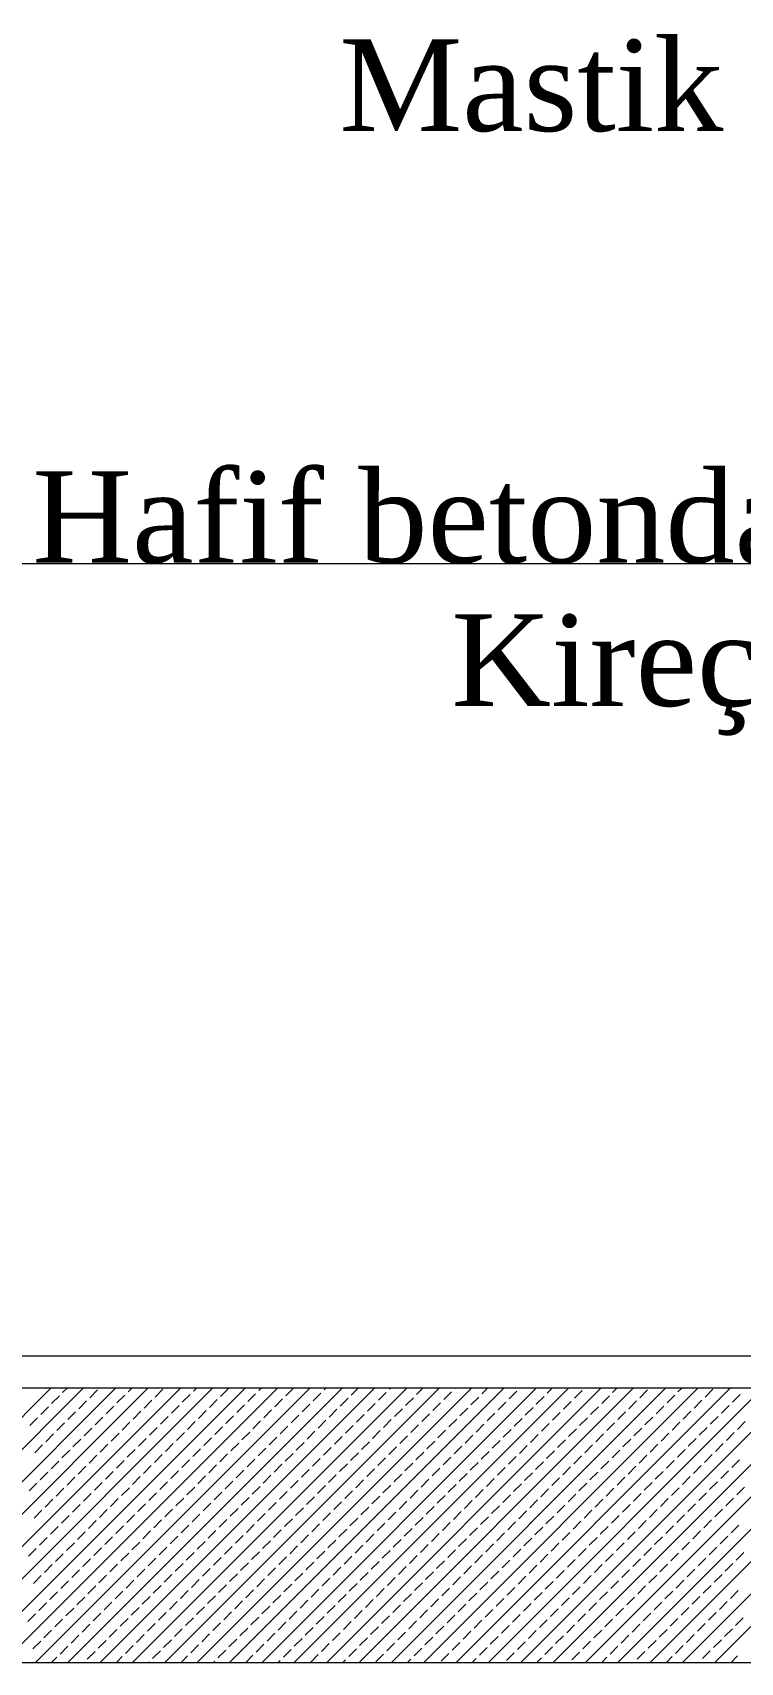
# Model space of a CAD drawing. Header units: millimetres. Extents: x -16104 to 67872, y -88009 to 12107.
# Drawn here: x 45197 to 45274.4, y -5663.5 to -5485.5 of the extents above; entities that cross this region are included whole.
import ezdxf

# ---------------------------------------------------------------- set-up
doc = ezdxf.new("R2010")
doc.units = ezdxf.units.MM
doc.layers.add('TARAMA', color=8, linetype='Continuous', lineweight=15)
doc.styles.add('ÖLÇÜ', font='times.ttf', dxfattribs={"height": 15})

msp = doc.modelspace()

# ---------------------------------------------------------------- linework, layer by layer
at = {"layer": 'TARAMA'}
for p, q in [((45564.53, -5543.52), (45060.03, -5543.52)), ((45041.2, -5630.04), (45492, -5630.04)), ((45041.2, -5630.04), (45440, -5630.04)), ((44625.03, -5633.52), (45689.53, -5633.52)), ((45169.05, -5663.52), (45199.05, -5633.52)), ((45172.59, -5663.52), (45202.59, -5633.52)), ((45176.12, -5663.52), (45206.12, -5633.52)), ((45179.66, -5663.52), (45209.66, -5633.52)), ((45183.2, -5663.52), (45213.2, -5633.52)), ((45186.73, -5663.52), (45216.73, -5633.52)), ((45190.27, -5663.52), (45220.27, -5633.52)), ((45193.8, -5663.52), (45223.8, -5633.52)), ((45197.34, -5663.52), (45227.34, -5633.52)), ((45199.1, -5635.23), (45199.95, -5634.39)), ((45200.3, -5634.03), (45200.82, -5633.52)), ((45200.87, -5663.52), (45230.87, -5633.52)), ((45202.07, -5635.8), (45202.92, -5634.95)), ((45203.27, -5634.6), (45204.12, -5633.75)), ((45204.41, -5663.52), (45234.41, -5633.52)), ((45206.24, -5635.16), (45207.09, -5634.32)), ((45207.45, -5633.96), (45207.89, -5633.52)), ((45207.94, -5663.52), (45237.94, -5633.52)), ((45209.21, -5635.73), (45210.06, -5634.88)), ((45210.41, -5634.53), (45211.26, -5633.68)), ((45211.48, -5663.52), (45241.48, -5633.52)), ((45213.38, -5635.09), (45214.23, -5634.24)), ((45214.59, -5633.89), (45214.96, -5633.52)), ((45215.02, -5663.52), (45245.02, -5633.52)), ((45216.35, -5635.66), (45217.2, -5634.81)), ((45217.56, -5634.46), (45218.41, -5633.61)), ((45218.55, -5663.52), (45248.55, -5633.52)), ((45220.53, -5635.02), (45221.38, -5634.17)), ((45221.73, -5633.82), (45222.03, -5633.52)), ((45222.09, -5663.52), (45252.09, -5633.52)), ((45223.5, -5635.59), (45224.34, -5634.74)), ((45224.7, -5634.39), (45225.55, -5633.54)), ((45225.62, -5663.52), (45255.62, -5633.52)), ((45227.67, -5634.95), (45228.52, -5634.1)), ((45228.87, -5633.75), (45229.1, -5633.52)), ((45229.16, -5663.52), (45259.16, -5633.52)), ((45230.64, -5635.52), (45231.49, -5634.67)), ((45231.84, -5634.32), (45232.64, -5633.52)), ((45232.69, -5663.52), (45262.69, -5633.52)), ((45234.81, -5634.88), (45235.66, -5634.03)), ((45236.01, -5633.68), (45236.17, -5633.52)), ((45236.23, -5663.52), (45266.23, -5633.52)), ((45237.78, -5635.45), (45238.63, -5634.6)), ((45238.98, -5634.24), (45239.71, -5633.52)), ((45239.76, -5663.52), (45269.76, -5633.52)), ((45241.95, -5634.81), (45242.8, -5633.96)), ((45243.15, -5633.61), (45243.24, -5633.52)), ((45243.3, -5663.52), (45273.3, -5633.52)), ((45244.92, -5635.38), (45245.77, -5634.53)), ((45246.12, -5634.17), (45246.78, -5633.52)), ((45246.84, -5663.52), (45276.84, -5633.52)), ((45249.09, -5634.74), (45249.94, -5633.89)), ((45250.3, -5633.54), (45250.32, -5633.52)), ((45250.37, -5663.52), (45280.37, -5633.52)), ((45252.06, -5635.31), (45252.91, -5634.46)), ((45253.27, -5634.1), (45253.85, -5633.52)), ((45253.91, -5663.52), (45283.91, -5633.52)), ((45256.24, -5634.67), (45257.08, -5633.82)), ((45257.44, -5663.52), (45287.44, -5633.52)), ((45259.21, -5635.23), (45260.05, -5634.39)), ((45260.41, -5634.03), (45260.92, -5633.52)), ((45260.98, -5663.52), (45290.98, -5633.52)), ((45262.18, -5635.8), (45263.02, -5634.95)), ((45263.38, -5634.6), (45264.23, -5633.75)), ((45264.51, -5663.52), (45294.51, -5633.52)), ((45266.35, -5635.16), (45267.2, -5634.32)), ((45267.55, -5633.96), (45267.99, -5633.52)), ((45268.05, -5663.52), (45298.05, -5633.52)), ((45269.32, -5635.73), (45270.17, -5634.88)), ((45270.52, -5634.53), (45271.37, -5633.68)), ((45271.58, -5663.52), (45301.58, -5633.52)), ((45273.49, -5635.09), (45274.34, -5634.24)), ((45197.9, -5636.44), (45198.75, -5635.59)), ((45200.87, -5637), (45201.72, -5636.15)), ((45203.84, -5637.57), (45204.69, -5636.72)), ((45205.04, -5636.37), (45205.89, -5635.52)), ((45208.01, -5636.93), (45208.86, -5636.08)), ((45210.98, -5637.5), (45211.83, -5636.65)), ((45212.18, -5636.29), (45213.03, -5635.45)), ((45215.15, -5636.86), (45216, -5636.01)), ((45218.12, -5637.43), (45218.97, -5636.58)), ((45219.32, -5636.22), (45220.17, -5635.38)), ((45222.29, -5636.79), (45223.14, -5635.94)), ((45225.26, -5637.36), (45226.11, -5636.51)), ((45226.47, -5636.15), (45227.31, -5635.31)), ((45229.44, -5636.72), (45230.28, -5635.87)), ((45232.41, -5637.28), (45233.25, -5636.44)), ((45233.61, -5636.08), (45234.46, -5635.23)), ((45236.58, -5636.65), (45237.43, -5635.8)), ((45239.55, -5637.21), (45240.4, -5636.37)), ((45240.75, -5636.01), (45241.6, -5635.16)), ((45243.72, -5636.58), (45244.57, -5635.73)), ((45246.69, -5637.14), (45247.54, -5636.29)), ((45247.89, -5635.94), (45248.74, -5635.09)), ((45250.86, -5636.51), (45251.71, -5635.66)), ((45253.83, -5637.07), (45254.68, -5636.22)), ((45255.03, -5635.87), (45255.88, -5635.02)), ((45258, -5636.44), (45258.85, -5635.59)), ((45260.97, -5637), (45261.82, -5636.15)), ((45263.94, -5637.57), (45264.79, -5636.72)), ((45265.15, -5636.37), (45265.99, -5635.52)), ((45268.11, -5636.93), (45268.96, -5636.08)), ((45271.08, -5637.5), (45271.93, -5636.65)), ((45272.29, -5636.29), (45273.14, -5635.45)), ((45196.7, -5637.64), (45197.55, -5636.79)), ((45199.67, -5638.2), (45200.52, -5637.36)), ((45202.64, -5638.77), (45203.49, -5637.92)), ((45205.61, -5639.34), (45206.46, -5638.49)), ((45206.81, -5638.13), (45207.66, -5637.28)), ((45209.78, -5638.7), (45210.63, -5637.85)), ((45212.75, -5639.26), (45213.6, -5638.42)), ((45213.95, -5638.06), (45214.8, -5637.21)), ((45216.92, -5638.63), (45217.77, -5637.78)), ((45219.89, -5639.19), (45220.74, -5638.35)), ((45221.09, -5637.99), (45221.94, -5637.14)), ((45224.06, -5638.56), (45224.91, -5637.71)), ((45227.03, -5639.12), (45227.88, -5638.27)), ((45228.23, -5637.92), (45229.08, -5637.07)), ((45231.2, -5638.49), (45232.05, -5637.64)), ((45234.17, -5639.05), (45235.02, -5638.2)), ((45235.38, -5637.85), (45236.22, -5637)), ((45238.35, -5638.42), (45239.19, -5637.57)), ((45241.32, -5638.98), (45242.16, -5638.13)), ((45242.52, -5637.78), (45243.37, -5636.93)), ((45245.49, -5638.35), (45246.34, -5637.5)), ((45248.46, -5638.91), (45249.31, -5638.06)), ((45249.66, -5637.71), (45250.51, -5636.86)), ((45252.63, -5638.27), (45253.48, -5637.43)), ((45255.6, -5638.84), (45256.45, -5637.99)), ((45256.8, -5637.64), (45257.65, -5636.79)), ((45259.77, -5638.2), (45260.62, -5637.36)), ((45262.74, -5638.77), (45263.59, -5637.92)), ((45265.71, -5639.34), (45266.56, -5638.49)), ((45266.91, -5638.13), (45267.76, -5637.28)), ((45269.88, -5638.7), (45270.73, -5637.85)), ((45272.85, -5639.26), (45273.7, -5638.42)), ((45274.05, -5638.06), (45274.9, -5637.21)), ((45197.26, -5640.61), (45198.11, -5639.76)), ((45198.46, -5639.41), (45199.31, -5638.56)), ((45201.43, -5639.97), (45202.28, -5639.12)), ((45204.4, -5640.54), (45205.25, -5639.69)), ((45207.37, -5641.1), (45208.22, -5640.25)), ((45208.58, -5639.9), (45209.43, -5639.05)), ((45211.55, -5640.47), (45212.39, -5639.62)), ((45214.52, -5641.03), (45215.36, -5640.18)), ((45215.72, -5639.83), (45216.57, -5638.98)), ((45218.69, -5640.4), (45219.54, -5639.55)), ((45221.66, -5640.96), (45222.51, -5640.11)), ((45222.86, -5639.76), (45223.71, -5638.91)), ((45225.83, -5640.33), (45226.68, -5639.48)), ((45228.8, -5640.89), (45229.65, -5640.04)), ((45230, -5639.69), (45230.85, -5638.84)), ((45232.97, -5640.25), (45233.82, -5639.41)), ((45235.94, -5640.82), (45236.79, -5639.97)), ((45237.14, -5639.62), (45237.99, -5638.77)), ((45240.11, -5640.18), (45240.96, -5639.34)), ((45243.08, -5640.75), (45243.93, -5639.9)), ((45244.29, -5639.55), (45245.13, -5638.7)), ((45247.26, -5640.11), (45248.1, -5639.26)), ((45250.23, -5640.68), (45251.07, -5639.83)), ((45251.43, -5639.48), (45252.28, -5638.63)), ((45254.4, -5640.04), (45255.25, -5639.19)), ((45257.37, -5640.61), (45258.22, -5639.76)), ((45258.57, -5639.41), (45259.42, -5638.56)), ((45261.54, -5639.97), (45262.39, -5639.12)), ((45264.51, -5640.54), (45265.36, -5639.69)), ((45267.48, -5641.1), (45268.33, -5640.25)), ((45268.68, -5639.9), (45269.53, -5639.05)), ((45271.65, -5640.47), (45272.5, -5639.62)), ((45199.03, -5642.38), (45199.88, -5641.53)), ((45200.23, -5641.17), (45201.08, -5640.33)), ((45203.2, -5641.74), (45204.05, -5640.89)), ((45206.17, -5642.31), (45207.02, -5641.46)), ((45209.14, -5642.87), (45209.99, -5642.02)), ((45210.34, -5641.67), (45211.19, -5640.82)), ((45213.31, -5642.23), (45214.16, -5641.39)), ((45216.28, -5642.8), (45217.13, -5641.95)), ((45217.49, -5641.6), (45218.33, -5640.75)), ((45220.46, -5642.16), (45221.3, -5641.32)), ((45223.43, -5642.73), (45224.27, -5641.88)), ((45224.63, -5641.53), (45225.48, -5640.68)), ((45227.6, -5642.09), (45228.45, -5641.24)), ((45230.57, -5642.66), (45231.42, -5641.81)), ((45231.77, -5641.46), (45232.62, -5640.61)), ((45234.74, -5642.02), (45235.59, -5641.17)), ((45237.71, -5642.59), (45238.56, -5641.74)), ((45238.91, -5641.39), (45239.76, -5640.54)), ((45241.88, -5641.95), (45242.73, -5641.1)), ((45244.85, -5642.52), (45245.7, -5641.67)), ((45246.05, -5641.32), (45246.9, -5640.47)), ((45249.02, -5641.88), (45249.87, -5641.03)), ((45251.99, -5642.45), (45252.84, -5641.6)), ((45253.19, -5641.24), (45254.04, -5640.4)), ((45256.16, -5641.81), (45257.01, -5640.96)), ((45259.13, -5642.38), (45259.98, -5641.53)), ((45260.34, -5641.17), (45261.19, -5640.33)), ((45263.31, -5641.74), (45264.16, -5640.89)), ((45266.28, -5642.31), (45267.12, -5641.46)), ((45269.25, -5642.87), (45270.09, -5642.02)), ((45270.45, -5641.67), (45271.3, -5640.82)), ((45273.42, -5642.23), (45274.27, -5641.39)), ((45197.83, -5643.58), (45198.68, -5642.73)), ((45200.8, -5644.14), (45201.65, -5643.3)), ((45202, -5642.94), (45202.85, -5642.09)), ((45203.77, -5644.71), (45204.62, -5643.86)), ((45204.97, -5643.51), (45205.82, -5642.66)), ((45207.94, -5644.07), (45208.79, -5643.22)), ((45210.91, -5644.64), (45211.76, -5643.79)), ((45212.11, -5643.44), (45212.96, -5642.59)), ((45215.08, -5644), (45215.93, -5643.15)), ((45218.05, -5644.57), (45218.9, -5643.72)), ((45219.25, -5643.37), (45220.1, -5642.52)), ((45222.22, -5643.93), (45223.07, -5643.08)), ((45225.19, -5644.5), (45226.04, -5643.65)), ((45226.4, -5643.3), (45227.24, -5642.45)), ((45229.37, -5643.86), (45230.21, -5643.01)), ((45232.34, -5644.43), (45233.18, -5643.58)), ((45233.54, -5643.22), (45234.39, -5642.38)), ((45236.51, -5643.79), (45237.36, -5642.94)), ((45239.48, -5644.36), (45240.33, -5643.51)), ((45240.68, -5643.15), (45241.53, -5642.31)), ((45243.65, -5643.72), (45244.5, -5642.87)), ((45246.62, -5644.29), (45247.47, -5643.44)), ((45247.82, -5643.08), (45248.67, -5642.23)), ((45250.79, -5643.65), (45251.64, -5642.8)), ((45253.76, -5644.21), (45254.61, -5643.37)), ((45254.96, -5643.01), (45255.81, -5642.16)), ((45257.93, -5643.58), (45258.78, -5642.73)), ((45260.9, -5644.14), (45261.75, -5643.3)), ((45262.1, -5642.94), (45262.95, -5642.09)), ((45263.87, -5644.71), (45264.72, -5643.86)), ((45265.07, -5643.51), (45265.92, -5642.66)), ((45268.04, -5644.07), (45268.89, -5643.22)), ((45271.01, -5644.64), (45271.86, -5643.79)), ((45272.22, -5643.44), (45273.06, -5642.59)), ((45196.63, -5644.78), (45197.47, -5643.93)), ((45199.6, -5645.35), (45200.44, -5644.5)), ((45202.57, -5645.91), (45203.41, -5645.06)), ((45205.54, -5646.48), (45206.38, -5645.63)), ((45206.74, -5645.28), (45207.59, -5644.43)), ((45209.71, -5645.84), (45210.56, -5644.99)), ((45212.68, -5646.41), (45213.53, -5645.56)), ((45213.88, -5645.2), (45214.73, -5644.36)), ((45216.85, -5645.77), (45217.7, -5644.92)), ((45219.82, -5646.34), (45220.67, -5645.49)), ((45221.02, -5645.13), (45221.87, -5644.29)), ((45223.99, -5645.7), (45224.84, -5644.85)), ((45226.96, -5646.27), (45227.81, -5645.42)), ((45228.16, -5645.06), (45229.01, -5644.21)), ((45231.13, -5645.63), (45231.98, -5644.78)), ((45234.1, -5646.19), (45234.95, -5645.35)), ((45235.31, -5644.99), (45236.15, -5644.14)), ((45238.27, -5645.56), (45239.12, -5644.71)), ((45241.24, -5646.12), (45242.09, -5645.28)), ((45242.45, -5644.92), (45243.3, -5644.07)), ((45245.42, -5645.49), (45246.27, -5644.64)), ((45248.39, -5646.05), (45249.24, -5645.2)), ((45249.59, -5644.85), (45250.44, -5644)), ((45252.56, -5645.42), (45253.41, -5644.57)), ((45255.53, -5645.98), (45256.38, -5645.13)), ((45256.73, -5644.78), (45257.58, -5643.93)), ((45259.7, -5645.35), (45260.55, -5644.5)), ((45262.67, -5645.91), (45263.52, -5645.06)), ((45265.64, -5646.48), (45266.49, -5645.63)), ((45266.84, -5645.28), (45267.69, -5644.43)), ((45269.81, -5645.84), (45270.66, -5644.99)), ((45272.78, -5646.41), (45273.63, -5645.56)), ((45273.98, -5645.2), (45274.83, -5644.36)), ((45197.19, -5647.75), (45198.04, -5646.9)), ((45198.39, -5646.55), (45199.24, -5645.7)), ((45201.36, -5647.11), (45202.21, -5646.27)), ((45204.33, -5647.68), (45205.18, -5646.83)), ((45207.3, -5648.25), (45208.15, -5647.4)), ((45208.51, -5647.04), (45209.35, -5646.19)), ((45211.48, -5647.61), (45212.32, -5646.76)), ((45214.45, -5648.17), (45215.29, -5647.33)), ((45215.65, -5646.97), (45216.5, -5646.12)), ((45218.62, -5647.54), (45219.47, -5646.69)), ((45221.59, -5648.1), (45222.44, -5647.26)), ((45222.79, -5646.9), (45223.64, -5646.05)), ((45225.76, -5647.47), (45226.61, -5646.62)), ((45228.73, -5648.03), (45229.58, -5647.18)), ((45229.93, -5646.83), (45230.78, -5645.98)), ((45232.9, -5647.4), (45233.75, -5646.55)), ((45235.87, -5647.96), (45236.72, -5647.11)), ((45237.07, -5646.76), (45237.92, -5645.91)), ((45240.04, -5647.33), (45240.89, -5646.48)), ((45243.01, -5647.89), (45243.86, -5647.04)), ((45244.21, -5646.69), (45245.06, -5645.84)), ((45247.18, -5647.26), (45248.03, -5646.41)), ((45250.15, -5647.82), (45251, -5646.97)), ((45251.36, -5646.62), (45252.2, -5645.77)), ((45254.33, -5647.18), (45255.17, -5646.34)), ((45257.3, -5647.75), (45258.14, -5646.9)), ((45258.5, -5646.55), (45259.35, -5645.7)), ((45261.47, -5647.11), (45262.32, -5646.27)), ((45264.44, -5647.68), (45265.29, -5646.83)), ((45267.41, -5648.25), (45268.26, -5647.4)), ((45268.61, -5647.04), (45269.46, -5646.19)), ((45271.58, -5647.61), (45272.43, -5646.76)), ((45198.96, -5649.52), (45199.81, -5648.67)), ((45200.16, -5648.32), (45201.01, -5647.47)), ((45203.13, -5648.88), (45203.98, -5648.03)), ((45206.1, -5649.45), (45206.95, -5648.6)), ((45209.07, -5650.01), (45209.92, -5649.16)), ((45210.27, -5648.81), (45211.12, -5647.96)), ((45213.24, -5649.38), (45214.09, -5648.53)), ((45216.21, -5649.94), (45217.06, -5649.09)), ((45217.42, -5648.74), (45218.26, -5647.89)), ((45220.39, -5649.31), (45221.23, -5648.46)), ((45223.36, -5649.87), (45224.2, -5649.02)), ((45224.56, -5648.67), (45225.41, -5647.82)), ((45227.53, -5649.24), (45228.38, -5648.39)), ((45230.5, -5649.8), (45231.35, -5648.95)), ((45231.7, -5648.6), (45232.55, -5647.75)), ((45234.67, -5649.16), (45235.52, -5648.32)), ((45237.64, -5649.73), (45238.49, -5648.88)), ((45238.84, -5648.53), (45239.69, -5647.68)), ((45241.81, -5649.09), (45242.66, -5648.25)), ((45244.78, -5649.66), (45245.63, -5648.81)), ((45245.98, -5648.46), (45246.83, -5647.61)), ((45248.95, -5649.02), (45249.8, -5648.17)), ((45251.92, -5649.59), (45252.77, -5648.74)), ((45253.12, -5648.39), (45253.97, -5647.54)), ((45256.09, -5648.95), (45256.94, -5648.1)), ((45259.06, -5649.52), (45259.91, -5648.67)), ((45260.27, -5648.32), (45261.11, -5647.47)), ((45263.24, -5648.88), (45264.08, -5648.03)), ((45266.21, -5649.45), (45267.05, -5648.6)), ((45269.18, -5650.01), (45270.02, -5649.16)), ((45270.38, -5648.81), (45271.23, -5647.96)), ((45273.35, -5649.38), (45274.2, -5648.53)), ((45197.76, -5650.72), (45198.61, -5649.87)), ((45200.73, -5651.29), (45201.58, -5650.44)), ((45201.93, -5650.08), (45202.78, -5649.24)), ((45204.9, -5650.65), (45205.75, -5649.8)), ((45207.87, -5651.21), (45208.72, -5650.37)), ((45210.84, -5651.78), (45211.69, -5650.93)), ((45212.04, -5650.58), (45212.89, -5649.73)), ((45215.01, -5651.14), (45215.86, -5650.3)), ((45217.98, -5651.71), (45218.83, -5650.86)), ((45219.18, -5650.51), (45220.03, -5649.66)), ((45222.15, -5651.07), (45223, -5650.22)), ((45225.12, -5651.64), (45225.97, -5650.79)), ((45226.32, -5650.44), (45227.17, -5649.59)), ((45229.29, -5651), (45230.14, -5650.15)), ((45232.26, -5651.57), (45233.11, -5650.72)), ((45233.47, -5650.37), (45234.32, -5649.52)), ((45236.44, -5650.93), (45237.29, -5650.08)), ((45239.41, -5651.5), (45240.25, -5650.65)), ((45240.61, -5650.3), (45241.46, -5649.45)), ((45243.58, -5650.86), (45244.43, -5650.01)), ((45246.55, -5651.43), (45247.4, -5650.58)), ((45247.75, -5650.22), (45248.6, -5649.38)), ((45250.72, -5650.79), (45251.57, -5649.94)), ((45253.69, -5651.36), (45254.54, -5650.51)), ((45254.89, -5650.15), (45255.74, -5649.31)), ((45257.86, -5650.72), (45258.71, -5649.87)), ((45260.83, -5651.29), (45261.68, -5650.44)), ((45262.03, -5650.08), (45262.88, -5649.24)), ((45265, -5650.65), (45265.85, -5649.8)), ((45267.97, -5651.21), (45268.82, -5650.37)), ((45270.94, -5651.78), (45271.79, -5650.93)), ((45272.15, -5650.58), (45272.99, -5649.73)), ((45196.56, -5651.92), (45197.4, -5651.07)), ((45199.53, -5652.49), (45200.37, -5651.64)), ((45202.5, -5653.05), (45203.34, -5652.2)), ((45203.7, -5651.85), (45204.55, -5651)), ((45206.67, -5652.42), (45207.52, -5651.57)), ((45209.64, -5652.98), (45210.49, -5652.13)), ((45212.61, -5653.55), (45213.46, -5652.7)), ((45213.81, -5652.35), (45214.66, -5651.5)), ((45216.78, -5652.91), (45217.63, -5652.06)), ((45219.75, -5653.48), (45220.6, -5652.63)), ((45220.95, -5652.28), (45221.8, -5651.43)), ((45223.92, -5652.84), (45224.77, -5651.99)), ((45226.89, -5653.41), (45227.74, -5652.56)), ((45228.09, -5652.2), (45228.94, -5651.36)), ((45231.06, -5652.77), (45231.91, -5651.92)), ((45234.03, -5653.34), (45234.88, -5652.49)), ((45235.23, -5652.13), (45236.08, -5651.29)), ((45238.2, -5652.7), (45239.05, -5651.85)), ((45241.17, -5653.27), (45242.02, -5652.42)), ((45242.38, -5652.06), (45243.22, -5651.21)), ((45245.35, -5652.63), (45246.19, -5651.78)), ((45248.32, -5653.19), (45249.16, -5652.35)), ((45249.52, -5651.99), (45250.37, -5651.14)), ((45252.49, -5652.56), (45253.34, -5651.71)), ((45255.46, -5653.12), (45256.31, -5652.28)), ((45256.66, -5651.92), (45257.51, -5651.07)), ((45259.63, -5652.49), (45260.48, -5651.64)), ((45262.6, -5653.05), (45263.45, -5652.2)), ((45263.8, -5651.85), (45264.65, -5651)), ((45266.77, -5652.42), (45267.62, -5651.57)), ((45269.74, -5652.98), (45270.59, -5652.13)), ((45272.71, -5653.55), (45273.56, -5652.7)), ((45273.91, -5652.35), (45274.76, -5651.5)), ((45197.12, -5654.89), (45197.97, -5654.04)), ((45198.32, -5653.69), (45199.17, -5652.84)), ((45201.29, -5654.26), (45202.14, -5653.41)), ((45204.26, -5654.82), (45205.11, -5653.97)), ((45205.47, -5653.62), (45206.31, -5652.77)), ((45207.23, -5655.39), (45208.08, -5654.54)), ((45208.44, -5654.18), (45209.28, -5653.34)), ((45211.4, -5654.75), (45212.25, -5653.9)), ((45214.37, -5655.32), (45215.22, -5654.47)), ((45215.58, -5654.11), (45216.43, -5653.27)), ((45218.55, -5654.68), (45219.4, -5653.83)), ((45221.52, -5655.25), (45222.37, -5654.4)), ((45222.72, -5654.04), (45223.57, -5653.19)), ((45225.69, -5654.61), (45226.54, -5653.76)), ((45228.66, -5655.17), (45229.51, -5654.33)), ((45229.86, -5653.97), (45230.71, -5653.12)), ((45232.83, -5654.54), (45233.68, -5653.69)), ((45235.8, -5655.1), (45236.65, -5654.26)), ((45237, -5653.9), (45237.85, -5653.05)), ((45239.97, -5654.47), (45240.82, -5653.62)), ((45242.94, -5655.03), (45243.79, -5654.18)), ((45244.14, -5653.83), (45244.99, -5652.98)), ((45247.11, -5654.4), (45247.96, -5653.55)), ((45250.08, -5654.96), (45250.93, -5654.11)), ((45251.29, -5653.76), (45252.13, -5652.91)), ((45254.26, -5654.33), (45255.1, -5653.48)), ((45257.23, -5654.89), (45258.07, -5654.04)), ((45258.43, -5653.69), (45259.28, -5652.84)), ((45261.4, -5654.26), (45262.25, -5653.41)), ((45264.37, -5654.82), (45265.22, -5653.97)), ((45265.57, -5653.62), (45266.42, -5652.77)), ((45267.34, -5655.39), (45268.19, -5654.54)), ((45268.54, -5654.18), (45269.39, -5653.34)), ((45271.51, -5654.75), (45272.36, -5653.9)), ((45198.89, -5656.66), (45199.74, -5655.81)), ((45200.09, -5655.46), (45200.94, -5654.61)), ((45203.06, -5656.02), (45203.91, -5655.17)), ((45206.03, -5656.59), (45206.88, -5655.74)), ((45209, -5657.15), (45209.85, -5656.31)), ((45210.2, -5655.95), (45211.05, -5655.1)), ((45213.17, -5656.52), (45214.02, -5655.67)), ((45216.14, -5657.08), (45216.99, -5656.24)), ((45217.34, -5655.88), (45218.19, -5655.03)), ((45220.31, -5656.45), (45221.16, -5655.6)), ((45223.28, -5657.01), (45224.13, -5656.16)), ((45224.49, -5655.81), (45225.33, -5654.96)), ((45227.46, -5656.38), (45228.3, -5655.53)), ((45230.43, -5656.94), (45231.27, -5656.09)), ((45231.63, -5655.74), (45232.48, -5654.89)), ((45234.6, -5656.31), (45235.45, -5655.46)), ((45237.57, -5656.87), (45238.42, -5656.02)), ((45238.77, -5655.67), (45239.62, -5654.82)), ((45241.74, -5656.24), (45242.59, -5655.39)), ((45244.71, -5656.8), (45245.56, -5655.95)), ((45245.91, -5655.6), (45246.76, -5654.75)), ((45248.88, -5656.16), (45249.73, -5655.32)), ((45251.85, -5656.73), (45252.7, -5655.88)), ((45253.05, -5655.53), (45253.9, -5654.68)), ((45256.02, -5656.09), (45256.87, -5655.25)), ((45258.99, -5656.66), (45259.84, -5655.81)), ((45260.2, -5655.46), (45261.04, -5654.61)), ((45263.17, -5656.02), (45264.01, -5655.17)), ((45266.13, -5656.59), (45266.98, -5655.74)), ((45269.1, -5657.15), (45269.95, -5656.31)), ((45270.31, -5655.95), (45271.16, -5655.1)), ((45273.28, -5656.52), (45274.13, -5655.67)), ((45197.69, -5657.86), (45198.54, -5657.01)), ((45200.66, -5658.43), (45201.51, -5657.58)), ((45201.86, -5657.23), (45202.71, -5656.38)), ((45204.83, -5657.79), (45205.68, -5656.94)), ((45207.8, -5658.36), (45208.65, -5657.51)), ((45210.77, -5658.92), (45211.62, -5658.07)), ((45211.97, -5657.72), (45212.82, -5656.87)), ((45214.94, -5658.29), (45215.79, -5657.44)), ((45217.91, -5658.85), (45218.76, -5658)), ((45219.11, -5657.65), (45219.96, -5656.8)), ((45222.08, -5658.22), (45222.93, -5657.37)), ((45225.05, -5658.78), (45225.9, -5657.93)), ((45226.25, -5657.58), (45227.1, -5656.73)), ((45229.22, -5658.14), (45230.07, -5657.3)), ((45232.19, -5658.71), (45233.04, -5657.86)), ((45233.4, -5657.51), (45234.24, -5656.66)), ((45236.37, -5658.07), (45237.21, -5657.23)), ((45239.34, -5658.64), (45240.18, -5657.79)), ((45240.54, -5657.44), (45241.39, -5656.59)), ((45243.51, -5658), (45244.36, -5657.15)), ((45246.48, -5658.57), (45247.33, -5657.72)), ((45247.68, -5657.37), (45248.53, -5656.52)), ((45250.65, -5657.93), (45251.5, -5657.08)), ((45253.62, -5658.5), (45254.47, -5657.65)), ((45254.82, -5657.3), (45255.67, -5656.45)), ((45257.79, -5657.86), (45258.64, -5657.01)), ((45260.76, -5658.43), (45261.61, -5657.58)), ((45261.96, -5657.23), (45262.81, -5656.38)), ((45264.93, -5657.79), (45265.78, -5656.94)), ((45267.9, -5658.36), (45268.75, -5657.51)), ((45270.87, -5658.92), (45271.72, -5658.07)), ((45272.07, -5657.72), (45272.92, -5656.87)), ((45196.48, -5659.06), (45197.33, -5658.22)), ((45199.45, -5659.63), (45200.3, -5658.78)), ((45202.42, -5660.2), (45203.27, -5659.35)), ((45203.63, -5658.99), (45204.48, -5658.14)), ((45206.6, -5659.56), (45207.45, -5658.71)), ((45209.57, -5660.12), (45210.41, -5659.28)), ((45212.54, -5660.69), (45213.38, -5659.84)), ((45213.74, -5659.49), (45214.59, -5658.64)), ((45216.71, -5660.05), (45217.56, -5659.21)), ((45219.68, -5660.62), (45220.53, -5659.77)), ((45220.88, -5659.42), (45221.73, -5658.57)), ((45223.85, -5659.98), (45224.7, -5659.13)), ((45226.82, -5660.55), (45227.67, -5659.7)), ((45228.02, -5659.35), (45228.87, -5658.5)), ((45230.99, -5659.91), (45231.84, -5659.06)), ((45233.96, -5660.48), (45234.81, -5659.63)), ((45235.16, -5659.28), (45236.01, -5658.43)), ((45238.13, -5659.84), (45238.98, -5658.99)), ((45241.1, -5660.41), (45241.95, -5659.56)), ((45242.31, -5659.21), (45243.15, -5658.36)), ((45245.28, -5659.77), (45246.12, -5658.92)), ((45248.25, -5660.34), (45249.09, -5659.49)), ((45249.45, -5659.13), (45250.3, -5658.29)), ((45252.42, -5659.7), (45253.27, -5658.85)), ((45255.39, -5660.27), (45256.24, -5659.42)), ((45256.59, -5659.06), (45257.44, -5658.22)), ((45259.56, -5659.63), (45260.41, -5658.78)), ((45262.53, -5660.2), (45263.38, -5659.35)), ((45263.73, -5658.99), (45264.58, -5658.14)), ((45266.7, -5659.56), (45267.55, -5658.71)), ((45269.67, -5660.12), (45270.52, -5659.28)), ((45272.64, -5660.69), (45273.49, -5659.84)), ((45273.84, -5659.49), (45274.69, -5658.64)), ((45197.05, -5662.03), (45197.9, -5661.19)), ((45198.25, -5660.83), (45199.1, -5659.98)), ((45201.22, -5661.4), (45202.07, -5660.55)), ((45204.19, -5661.96), (45205.04, -5661.11)), ((45205.39, -5660.76), (45206.24, -5659.91)), ((45208.36, -5661.33), (45209.21, -5660.48)), ((45211.33, -5661.89), (45212.18, -5661.04)), ((45214.3, -5662.46), (45215.15, -5661.61)), ((45215.51, -5661.26), (45216.35, -5660.41)), ((45218.48, -5661.82), (45219.32, -5660.97)), ((45221.45, -5662.39), (45222.29, -5661.54)), ((45222.65, -5661.19), (45223.5, -5660.34)), ((45225.62, -5661.75), (45226.47, -5660.9)), ((45228.59, -5662.32), (45229.44, -5661.47)), ((45229.79, -5661.11), (45230.64, -5660.27)), ((45232.76, -5661.68), (45233.61, -5660.83)), ((45235.73, -5662.25), (45236.58, -5661.4)), ((45236.93, -5661.04), (45237.78, -5660.2)), ((45239.9, -5661.61), (45240.75, -5660.76)), ((45242.87, -5662.18), (45243.72, -5661.33)), ((45244.07, -5660.97), (45244.92, -5660.12)), ((45247.04, -5661.54), (45247.89, -5660.69)), ((45250.01, -5662.1), (45250.86, -5661.26)), ((45251.22, -5660.9), (45252.06, -5660.05)), ((45254.18, -5661.47), (45255.03, -5660.62)), ((45257.15, -5662.03), (45258, -5661.19)), ((45258.36, -5660.83), (45259.21, -5659.98)), ((45261.33, -5661.4), (45262.18, -5660.55)), ((45264.3, -5661.96), (45265.15, -5661.11)), ((45265.5, -5660.76), (45266.35, -5659.91)), ((45268.47, -5661.33), (45269.32, -5660.48)), ((45271.44, -5661.89), (45272.29, -5661.04)), ((45199.1, -5663.52), (45199.67, -5662.95)), ((45200.02, -5662.6), (45200.87, -5661.75)), ((45202.99, -5663.17), (45203.84, -5662.32)), ((45206.17, -5663.52), (45206.81, -5662.88)), ((45207.16, -5662.53), (45208.01, -5661.68)), ((45210.13, -5663.09), (45210.98, -5662.25)), ((45213.24, -5663.52), (45213.95, -5662.81)), ((45216.78, -5663.52), (45216.92, -5663.38)), ((45217.27, -5663.02), (45218.12, -5662.18)), ((45220.32, -5663.52), (45221.09, -5662.74)), ((45223.85, -5663.52), (45224.06, -5663.31)), ((45224.42, -5662.95), (45225.26, -5662.1)), ((45227.39, -5663.52), (45228.23, -5662.67)), ((45230.92, -5663.52), (45231.2, -5663.24)), ((45231.56, -5662.88), (45232.41, -5662.03)), ((45234.53, -5663.45), (45235.38, -5662.6)), ((45237.99, -5663.52), (45238.35, -5663.17)), ((45238.7, -5662.81), (45239.55, -5661.96)), ((45241.67, -5663.38), (45242.52, -5662.53)), ((45245.06, -5663.52), (45245.49, -5663.09)), ((45245.84, -5662.74), (45246.69, -5661.89)), ((45248.81, -5663.31), (45249.66, -5662.46)), ((45252.14, -5663.52), (45252.63, -5663.02)), ((45252.98, -5662.67), (45253.83, -5661.82)), ((45255.95, -5663.24), (45256.8, -5662.39)), ((45259.21, -5663.52), (45259.77, -5662.95)), ((45260.12, -5662.6), (45260.97, -5661.75)), ((45263.09, -5663.17), (45263.94, -5662.32)), ((45266.28, -5663.52), (45266.91, -5662.88)), ((45267.27, -5662.53), (45268.11, -5661.68)), ((45270.24, -5663.09), (45271.08, -5662.25)), ((45273.35, -5663.52), (45274.05, -5662.81)), ((44625.03, -5663.52), (45689.53, -5663.52)), ((45209.71, -5663.52), (45209.78, -5663.45)), ((45269.81, -5663.52), (45269.88, -5663.45))]:
    msp.add_line(p, q, dxfattribs=at)
at = {"layer": 'TARAMA', "color": 4, "ltscale": 0.02}
for p, q in [((45047.84, -5630.04), (45616.57, -5630.04)), ((45047.84, -5630.04), (45616.57, -5630.04)), ((45095.25, -5630.04), (45440, -5630.04))]:
    msp.add_line(p, q, dxfattribs=at)

# ---------------------------------------------------------------- texts
at = {"layer": 'TARAMA', "ltscale": 0.8, "style": 'ÖLÇÜ'}
for s, p in [('Mastik asfalt kaplama(1cm.)', (45230.54, -5496.23)), ('Hafif betondan dolu briket(25cm.)', (45196.98, -5543.39)), ('Kireç-çimento harcı(3cm.)', (45242.79, -5559.03))]:
    msp.add_text(s, height=10, dxfattribs=at).set_placement(p)

doc.saveas('drawing.dxf')
